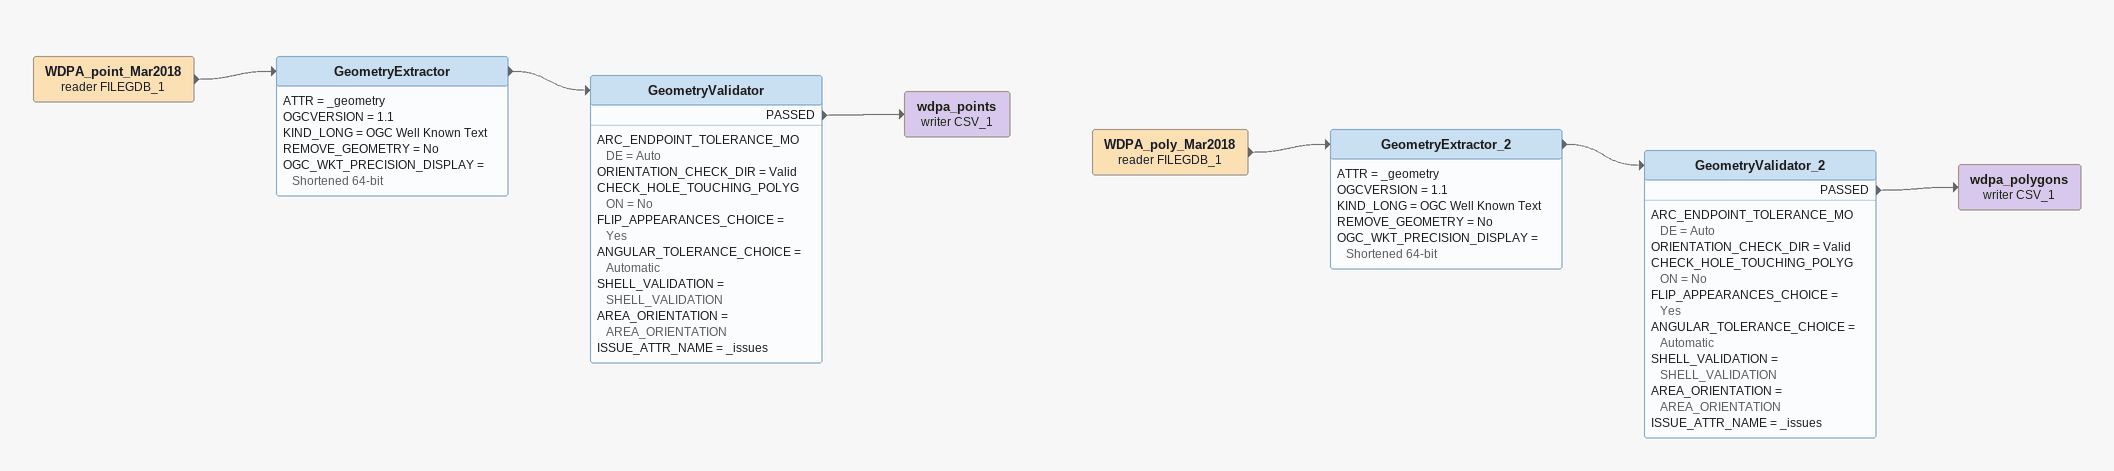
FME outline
WDPA_point_Mar2018 (reader FILEGDB_1)
    -> GeometryExtractor
GeometryExtractor
    ATTR = _geometry
    OGCVERSION = 1.1
    KIND_LONG = OGC Well Known Text
    REMOVE_GEOMETRY = No
    OGC_WKT_PRECISION_DISPLAY = Shortened 64-bit
    -> GeometryValidator
GeometryValidator
    ARC_ENDPOINT_TOLERANCE_MODE = Auto
    ORIENTATION_CHECK_DIR = Valid
    CHECK_HOLE_TOUCHING_POLYGON = No
    FLIP_APPEARANCES_CHOICE = Yes
    ANGULAR_TOLERANCE_CHOICE = Automatic
    SHELL_VALIDATION = SHELL_VALIDATION
    AREA_ORIENTATION = AREA_ORIENTATION
    ISSUE_ATTR_NAME = _issues
    PASSED -> wdpa_points (writer CSV_1)
wdpa_points (writer CSV_1)
WDPA_poly_Mar2018 (reader FILEGDB_1)
    -> GeometryExtractor_2
GeometryExtractor_2
    ATTR = _geometry
    OGCVERSION = 1.1
    KIND_LONG = OGC Well Known Text
    REMOVE_GEOMETRY = No
    OGC_WKT_PRECISION_DISPLAY = Shortened 64-bit
    -> GeometryValidator_2
GeometryValidator_2
    ARC_ENDPOINT_TOLERANCE_MODE = Auto
    ORIENTATION_CHECK_DIR = Valid
    CHECK_HOLE_TOUCHING_POLYGON = No
    FLIP_APPEARANCES_CHOICE = Yes
    ANGULAR_TOLERANCE_CHOICE = Automatic
    SHELL_VALIDATION = SHELL_VALIDATION
    AREA_ORIENTATION = AREA_ORIENTATION
    ISSUE_ATTR_NAME = _issues
    PASSED -> wdpa_polygons (writer CSV_1)
wdpa_polygons (writer CSV_1)
